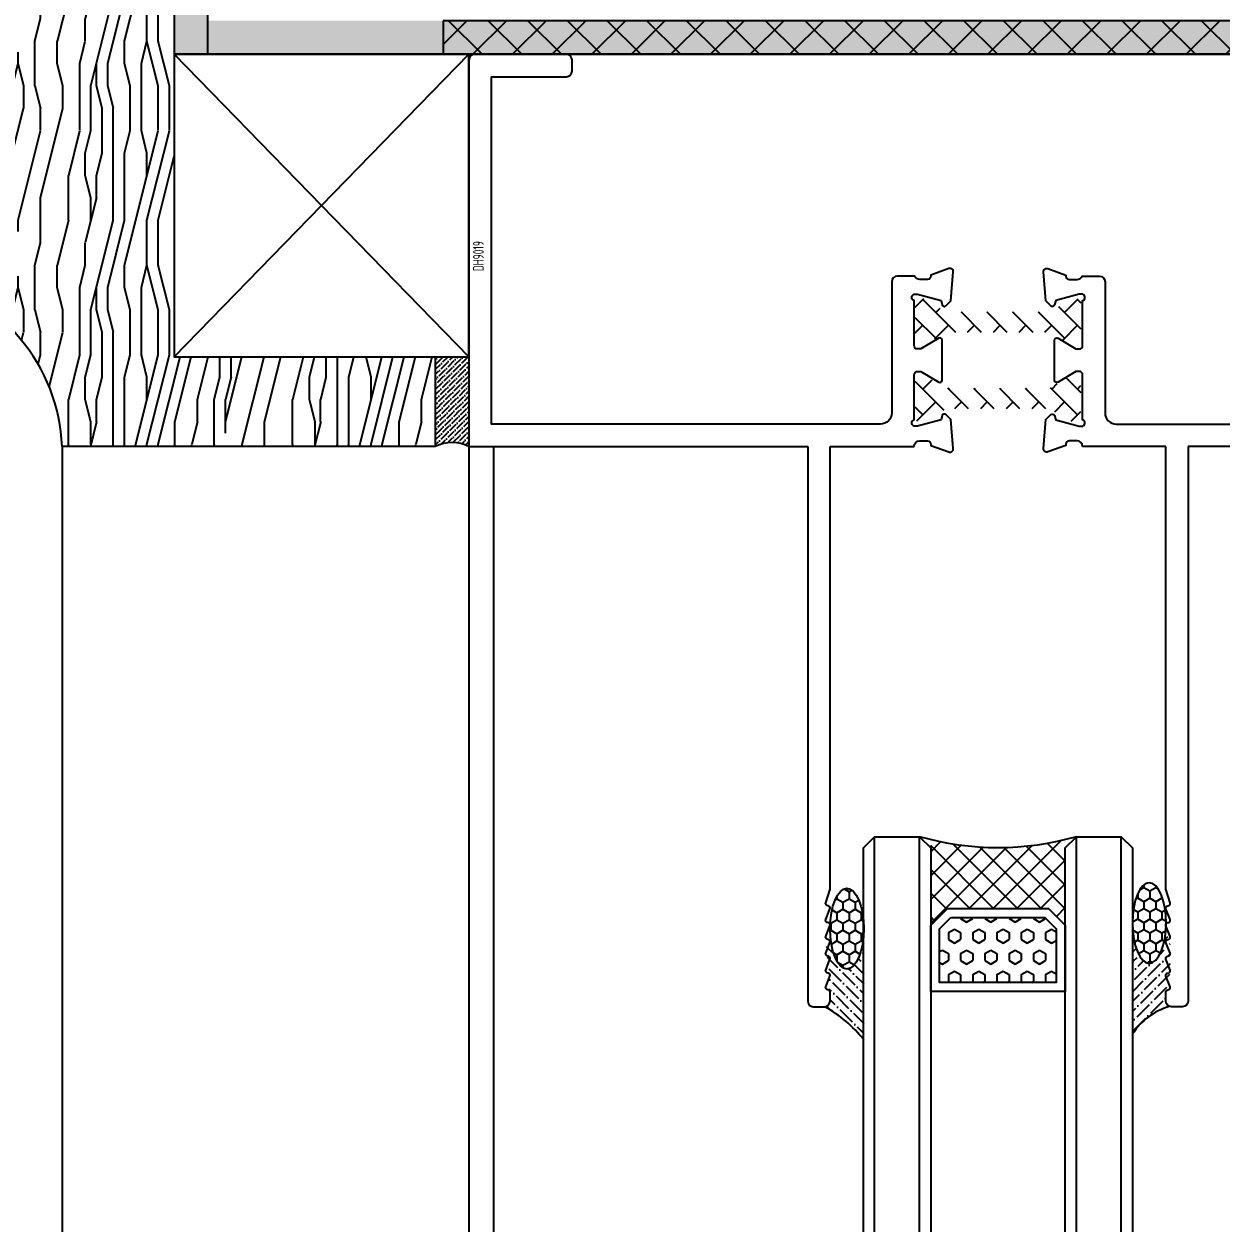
# Model space of a CAD drawing. Header units: millimetres. Extents: x 51249 to 2766742, y -599687 to -1280.
# Drawn here: x 87177.7 to 87284.5, y -118743.8 to -118636.8 of the extents above; entities that cross this region are included whole.
import ezdxf
from ezdxf.enums import TextEntityAlignment as Align

# ---------------------------------------------------------------- set-up
doc = ezdxf.new("R2010")
doc.units = ezdxf.units.MM
doc.header["$LTSCALE"] = 10
doc.header["$PDMODE"] = 3
for name, color, linetype in [('0BZ', 8, 'Continuous'), ('2-NORM', 3, 'Continuous'), ('2MB1', 3, 'Continuous'), ('2PJ', 4, 'Continuous'), ('2TC', 8, 'Continuous'), ('2ZC', 3, 'Continuous'), ('A-土建墙（含管井、立管）', 6, 'Continuous'), ('E-立面填充', 250, 'Continuous'), ('P-完成面', 3, 'Continuous'), ('填充层', 8, 'Continuous'), ('文字', 2, 'Continuous'), ('标注层', 6, 'Continuous'), ('看线层', 4, 'Continuous')]:
    doc.layers.add(name, color=color, linetype=linetype)
doc.styles.add('DIM', font='SimSun.ttf', dxfattribs={"width": 0.7})
doc.styles.add('kld-T', font='ros1.shx', dxfattribs={"width": 0.75, "bigfont": 'hztxt.shx'})
doc.dimstyles.new('5', dxfattribs={"dimscale": 5, "dimtxt": 2, "dimasz": 1, "dimexe": 1, "dimexo": 1, "dimgap": 0.5, "dimtad": 1, "dimdec": 0, "dimrnd": 5, "dimzin": 0, "dimdsep": 46, "dimtxsty": 'DIM', "dimblk": 'ARCHTICK', "dimcen": 0, "dimclrd": 5, "dimclre": 5, "dimclrt": 35, "dimadec": 0, "dimazin": 0, "dimtfac": 0.5, "dimtdec": 0, "dimtix": 1, "dimtmove": 2, "dimatfit": 2, "dimldrblk": 'A', "dimfxl": 0, "dimtolj": 1, "dimtzin": 0, "dimlwd": -1, "dimlwe": -1, "dimarcsym": 0})

# ---------------------------------------------------------------- blocks, each defined once
blk = doc.blocks.new('ZKB6+12+62')
at = {"layer": '填充层', "ltscale": 3}
h = blk.add_hatch(dxfattribs=at)
h.set_pattern_fill('ANSI37', color=256, scale=12, style=0)
h.set_pattern_definition([(315, (-165.733893356155, 7986.186039857668), (1.060660171779821, 1.060660171779821), []), (45.00000000000001, (-165.733893356155, 7986.186039857668), (-1.060660171779821, 1.060660171779821), [])])
edge = h.paths.add_edge_path()
edge.add_arc((-16.74587691949273, 8.213210685818922), 25.00000000017123, 166.1106010484918, 193.8836817748798, ccw=False)
edge.add_line((-41.01489973774005, 14.21442151827796), (-48.65434311782883, 14.21473129563674))
edge.add_line((-48.65434311782883, 14.21473129563674), (-47.15440394367033, 12.71467047229817))
edge.add_line((-47.15440394367033, 12.71467047229817), (-47.15476889126876, 3.71467047969054))
edge.add_line((-47.15476889126876, 3.71467047969054), (-48.65482971454912, 2.214731305473833))
edge.add_line((-48.65482971454912, 2.214731305473833), (-41.01549843908288, 2.214421532655251))
at = {"layer": '填充层'}
h = blk.add_hatch(dxfattribs=at)
h.set_pattern_fill('HEX', color=256, scale=5, style=0)
h.set_pattern_definition([(180, (167680.8539592087, 413933.6088601112), (0, 1.082531755), [0.625, -1.25]), (60.00000000000001, (167680.8539592087, 413933.6088601112), (0.9375000002333521, -0.5412658774999999), [0.624999999999999, -1.249999999999998]), (120, (167680.2289592087, 413933.6088601112), (0.937500000233352, 0.5412658775000002), [0.625, -1.25])])
h.paths.add_polyline_path([(-47.95430257926637, 4.014183873470756), (-47.95430257926637, 12.41418387349404), (-48.95430257926637, 13.41418387349404), (-53.75627671074471, 13.41418387349404), (-53.75627671074471, 3.014183873470756), (-48.95430257926637, 3.014183873470756)])
at = {"layer": '2MB1', "color": 8}
for p, q in [((-77.48299373431655, 19.21418391082261), (-40.74558495540987, 19.21419265225995)), ((-77.48299373431655, 15.21419225609861), (-40.74558495540987, 15.21420099744864)), ((-77.48299373431655, 1.214200601229095), (-40.74558495540987, 1.214209342651884)), ((-77.48299373431655, -2.785791053509456), (-40.74558495540987, -2.785782312159427))]:
    blk.add_line(p, q, dxfattribs=at)
at = {"layer": '2MB1'}
for points in [[(-77.48299373431655, 14.21419305431482), (-41.74558495540987, 14.21420078069787), (-40.7455844898941, 15.21419243549462), (-40.7455844898941, 19.21419243549462), (-41.74558495540987, 20.21418409030593), (-77.48299373431655, 20.21417760803888)], [(-77.48299373431655, -3.785790255278698), (-41.74558495540987, -3.785782528910204), (-40.7455844898941, -2.785790874113445), (-40.7455844898941, 1.214209125886555), (-41.74558495540987, 2.214200780697865), (-77.48299373431655, 2.214194298430812)]]:
    blk.add_lwpolyline(points, dxfattribs=at)
at = {"layer": '看线层'}
for points in [[(-47.1543025792198, 3.714183873482398), (-47.1543025792198, 12.7141838734824), (-48.6543025792198, 14.2141838734824), (-54.55627671079128, 14.2141838734824), (-54.55627671079128, 2.214183873482398), (-48.6543025792198, 2.214183873482398)], [(-47.95430257926637, 4.014183873470756), (-47.95430257926637, 12.41418387349404), (-48.95430257926637, 13.41418387349404), (-53.75627671074471, 13.41418387349404), (-53.75627671074471, 3.014183873470756), (-48.95430257926637, 3.014183873470756)]]:
    blk.add_lwpolyline(points, close=True, dxfattribs=at)
blk.add_arc((-16.74587691947818, 8.213210685746162), 25.0000000001766, 163.7374719635877, 196.2578814074256, dxfattribs=at)
blk = doc.blocks.new('A$C1A1D2990')
at = {"layer": '2TC'}
h = blk.add_hatch(dxfattribs=at)
h.set_pattern_fill('玻璃5', color=256, scale=5, style=0)
h.set_pattern_definition([(0, (-13749.80706092356, -6473.760989379777), (0.9375, 0.541265875), [0.625, -1.25]), (120, (-13749.80706092356, -6473.760989379777), (-0.9374999979516123, 0.5412658785479114), [0.6249999999999997, -1.249999999999999]), (59.99999999999999, (-13749.80706092356, -6473.760989379777), (2.048387709452371e-09, 1.082531753547911), [-1.25, 0.625])])
edge = h.paths.add_edge_path()
edge.add_ellipse((-6.961020819988335, 2.000001604115823), major_axis=(3.602635858484396, 6.534669561979883e-07), ratio=0.4163622589230718, start_angle=0, end_angle=360)
h = blk.add_hatch(dxfattribs=at)
h.set_pattern_fill('ANSI36', color=256, scale=5, style=0)
h.set_pattern_definition([(45, (-13749.80706092356, -6473.760989379777), (0.3314563036811942, 1.215339780164378), [1.5625, -0.3125, 0, -0.3125])])
edge = h.paths.add_edge_path()
edge.add_line((2.951709846201993, 3.500005006259016), (-6.961021091919974, 3.500003208229828))
edge.add_ellipse((-6.961020819988335, 2.000001604115823), major_axis=(3.602635858484396, 6.534669561979883e-07), ratio=0.4163622589230718, start_angle=269.9999750394276, end_angle=450.0000000000171, ccw=False)
edge.add_line((-6.961022117378889, 0.5), (-6, 0.5))
edge.add_line((-6, 0.5), (-5.294117647059466, 0.1235294117650483))
edge.add_arc((-5.200000000000728, 0.2999999999992724), 0.200000000000005, 241.9275130640244, 360)
edge.add_arc((-4.799999999999272, 0.2999999999992724), 0.1999999999990621, 48.189685104767875, 180, ccw=False)
edge.add_line((-4.666666666667879, 0.4490711984999507), (-4.333333333328483, 0.1509288014985941))
edge.add_arc((-4.19999999999709, 0.2999999999992724), 0.1999999999990321, 228.1896851047679, 360)
edge.add_arc((-3.799999999999272, 0.2999999999992724), 0.199999999999062, 48.189685104767875, 180, ccw=False)
edge.add_line((-3.666666666667879, 0.4490711984999507), (-3.333333333328483, 0.1509288014985941))
edge.add_arc((-3.19999999999709, 0.2999999999992724), 0.1999999999990321, 228.1896851047679, 360)
edge.add_arc((-2.799999999999272, 0.2999999999992724), 0.199999999999062, 48.189685104767875, 180, ccw=False)
edge.add_line((-2.666666666667879, 0.4490711984999507), (-2.333333333328483, 0.1509288014985941))
edge.add_arc((-2.19999999999709, 0.2999999999992724), 0.1999999999990321, 228.1896851047679, 360)
edge.add_arc((-1.799999999999272, 0.2999999999992724), 0.199999999999062, 48.189685104767875, 180, ccw=False)
edge.add_line((-1.666666666667879, 0.4490711984999507), (-1.333333333328483, 0.1509288014985941))
edge.add_arc((-1.19999999999709, 0.2999999999992724), 0.1999999999991337, 228.1896851047679, 360)
edge.add_arc((-0.7999999999992724, 0.2999999999992724), 0.200000000000955, 90, 180, ccw=False)
edge.add_line((-0.7999999999992724, 0.5), (-0.5, 0.5))
edge.add_arc((-0.5, 0), 0.5, 0, 90, ccw=False)
edge.add_arc((9.85249927741097, -5.314394140454169), 11.19439712943134, 128.0573771707031, 151.6577746417421, ccw=False)
at = {"layer": '2PJ'}
blk.add_arc((9.85249927741097, -5.31439414045235), 11.19439712943141, 128.0573771707018, 151.6577746417409, dxfattribs=at)
blk.add_ellipse((-6.961020819988335, 2.000001604115823), major_axis=(3.602635858484396, 6.534669561979883e-07), ratio=0.4163622589230718, dxfattribs=at)
blk = doc.blocks.new('A$C3F1F3C85')
at = {"layer": '标注层'}
h = blk.add_hatch(dxfattribs=at)
h.set_pattern_fill('ANSI37', color=250, scale=20, style=0)
h.set_pattern_definition([(45.00000000000001, (-1872661.994429195, -418727.4913081285), (-1.767766952966369, 1.767766952966369), []), (135, (-1872661.994429195, -418727.4913081285), (-1.767766952966369, -1.767766952966369), [])])
h.paths.add_polyline_path([(2.500327334739268, 47.4979758598347), (5.500327334739268, 47.4979758598347), (5.500327334739268, -46.90202414015948), (2.500327334739268, -46.90202414015948)])
at = {"layer": '2PJ', "color": 250}
blk.add_lwpolyline([(2.500327334739268, 47.4979758598347), (5.500327334739268, 47.4979758598347), (5.500327334739268, -46.90202414015948), (2.500327334739268, -46.90202414015948)], close=True, dxfattribs=at)
blk = doc.blocks.new('_ArchTick')
at = {"color": 0, "linetype": 'ByBlock', "const_width": 0.15}
blk.add_lwpolyline([(-0.5, -0.5), (0.5, 0.5)], dxfattribs=at)
blk = doc.blocks.new('*D1029')
at = {"color": 5, "ltscale": 0.15}
for p, q in [((87160.82447338861, -118604.5075786538), (87135.82447338861, -118604.5075786538)), ((87140.82447338861, -118604.5075786538), (87140.82447338861, -118674.5077076342)), ((87160.82447338861, -118674.5077076342), (87135.82447338861, -118674.5077076342))]:
    blk.add_line(p, q, dxfattribs=at)
at = {"layer": 'Defpoints', "color": 0, "ltscale": 0.15}
for p in [(87177.83694931725, -118604.5075786538), (87140.82447338861, -118674.5077076342), (87196.61881146254, -118674.5077076342)]:
    blk.add_point(p, dxfattribs=at)
at = {"color": 5, "ltscale": 0.15, "xscale": 5, "yscale": 5, "zscale": 5}
for p, rotation in [((87140.82447338861, -118604.5075786538), 90), ((87140.82447338861, -118674.5077076342), 270)]:
    blk.add_blockref('_ArchTick', p, dxfattribs=dict(at, rotation=rotation))
at = {"color": 35, "ltscale": 0.15, "insert": (87133.32447338864, -118639.507643144), "char_height": 10, "attachment_point": 5, "rotation": 90, "style": 'DIM'}
blk.add_mtext('\\A1;70', dxfattribs=at)
blk = doc.blocks.new('A')
for p, q in [((-1.435067392276324, 1.147654099946521), (-1.089590771724033, 1.437450103912852)), ((-1.089590771724033, 1.437450103912852), (0, 0)), ((-1.435067392276324, 1.147654099946521), (-0.3688396396728422, 0)), ((-0.3688396396728422, 3.637978807091713e-12), (-2.127066897330224, 0)), ((-1.435067392276324, -1.147654099946521), (-0.3688396396728422, 0)), ((-1.089590771724033, -1.437450103912852), (0, 0)), ((-1.435067392276324, -1.147654099946521), (-1.089590771724033, -1.437450103912852))]:
    blk.add_line(p, q)
for points in [[(-1.435067392276324, 1.147654099946521), (-1.089590771724033, 1.437450103912852), (-0.3688396396728422, 0), (0, 0)], [(-1.435067392276324, -1.147654099946521), (-1.089590771724033, -1.437450103912852), (-0.3688396396728422, 0), (0, 0)]]:
    blk.add_solid(points)
blk = doc.blocks.new('*D1030')
at = {"color": 5, "ltscale": 0.15}
for p, q in [((87160.82447338861, -118674.5076098608), (87135.82447338861, -118674.5076098608)), ((87140.82447338861, -118674.5076098608), (87140.82447338861, -118724.5077076342)), ((87160.82447338861, -118724.5077076342), (87135.82447338861, -118724.5077076342))]:
    blk.add_line(p, q, dxfattribs=at)
at = {"layer": 'Defpoints', "color": 0, "ltscale": 0.15}
for p in [(87247.60823693969, -118674.5076098608), (87140.82447338861, -118724.5077076342), (87248.60823693969, -118724.5077076342)]:
    blk.add_point(p, dxfattribs=at)
at = {"color": 5, "ltscale": 0.15, "xscale": 5, "yscale": 5, "zscale": 5}
for p, rotation in [((87140.82447338861, -118674.5076098608), 90), ((87140.82447338861, -118724.5077076342), 270)]:
    blk.add_blockref('_ArchTick', p, dxfattribs=dict(at, rotation=rotation))
at = {"color": 35, "ltscale": 0.15, "insert": (87133.32447338864, -118699.5076587475), "char_height": 10, "attachment_point": 5, "rotation": 90, "style": 'DIM'}
blk.add_mtext('\\A1;50', dxfattribs=at)
blk = doc.blocks.new('*D1031')
at = {"color": 5, "ltscale": 0.15}
for p, q in [((87160.82447338861, -118724.5077076342), (87135.82447338861, -118724.5077076342)), ((87140.82447338861, -118724.5077076342), (87140.82447338861, -118954.5076092289)), ((87160.82447338861, -118954.5076092289), (87135.82447338861, -118954.5076092289))]:
    blk.add_line(p, q, dxfattribs=at)
at = {"layer": 'Defpoints', "color": 0, "ltscale": 0.15}
for p in [(87248.60823693969, -118724.5077076342), (87140.82447338861, -118954.5076092289), (87248.60822538512, -118954.5076092289)]:
    blk.add_point(p, dxfattribs=at)
at = {"color": 5, "ltscale": 0.15, "xscale": 5, "yscale": 5, "zscale": 5}
for p, rotation in [((87140.82447338861, -118724.5077076342), 90), ((87140.82447338861, -118954.5076092289), 270)]:
    blk.add_blockref('_ArchTick', p, dxfattribs=dict(at, rotation=rotation))
at = {"color": 35, "ltscale": 0.15, "insert": (87133.32447338862, -118839.5076584315), "char_height": 10, "attachment_point": 5, "rotation": 90, "style": 'DIM'}
blk.add_mtext('\\A1;230', dxfattribs=at)
blk = doc.blocks.new('*D1034')
at = {"color": 5, "ltscale": 0.15}
for p, q in [((87181.08297696967, -118758.9741971176), (87181.08297696967, -118783.9741971176)), ((87217.38313456297, -118758.9741971176), (87217.38313456297, -118783.9741971176)), ((87181.08297696967, -118778.9741971176), (87217.38313456297, -118778.9741971176))]:
    blk.add_line(p, q, dxfattribs=at)
at = {"layer": 'Defpoints', "color": 0, "ltscale": 0.15}
for p in [(87181.08297696967, -118717.0478725054), (87217.38313456297, -118717.0478725054), (87217.38313456297, -118778.9741971176)]:
    blk.add_point(p, dxfattribs=at)
at = {"color": 5, "ltscale": 0.15, "xscale": 5, "yscale": 5, "zscale": 5, "rotation": 180}
blk.add_blockref('_ArchTick', (87181.08297696967, -118778.9741971176), dxfattribs=at)
at = {"color": 5, "ltscale": 0.15, "xscale": 5, "yscale": 5, "zscale": 5}
blk.add_blockref('_ArchTick', (87217.38313456297, -118778.9741971176), dxfattribs=at)
at = {"color": 35, "ltscale": 0.15, "insert": (87199.23305576632, -118771.4741971176), "char_height": 10, "attachment_point": 5, "style": 'DIM'}
blk.add_mtext('\\A1;35', dxfattribs=at)
blk = doc.blocks.new('*D1035')
at = {"color": 5, "ltscale": 0.15}
for p, q in [((87217.38313456297, -118758.9741971176), (87217.38313456297, -118783.9741971176)), ((87311.78118818752, -118771.9452089209), (87311.78118818752, -118783.9741971176)), ((87217.38313456297, -118778.9741971176), (87311.78118818752, -118778.9741971176))]:
    blk.add_line(p, q, dxfattribs=at)
at = {"layer": 'Defpoints', "color": 0, "ltscale": 0.15}
for p in [(87217.38313456297, -118717.0478725054), (87311.78118818752, -118766.9452089209), (87311.78118818752, -118778.9741971176)]:
    blk.add_point(p, dxfattribs=at)
at = {"color": 5, "ltscale": 0.15, "xscale": 5, "yscale": 5, "zscale": 5, "rotation": 180}
blk.add_blockref('_ArchTick', (87217.38313456297, -118778.9741971176), dxfattribs=at)
at = {"color": 5, "ltscale": 0.15, "xscale": 5, "yscale": 5, "zscale": 5}
blk.add_blockref('_ArchTick', (87311.78118818752, -118778.9741971176), dxfattribs=at)
at = {"color": 35, "ltscale": 0.15, "insert": (87264.58216137525, -118771.4741971176), "char_height": 10, "attachment_point": 5, "style": 'DIM'}
blk.add_mtext('\\A1;95', dxfattribs=at)

msp = doc.modelspace()

# ---------------------------------------------------------------- hatches: boundary and pattern name
at = {"ltscale": 0.15}
h = msp.add_hatch(dxfattribs=at)
h.set_pattern_fill('AR-SAND', color=251, scale=0.05, angle=90, style=0)
h.set_pattern_definition([(307.5, (87191.08313456307, -118039.5078053153), (2.447066186646712, 0.08000156479920244), [0, -1.930399999999998, 0, -2.158999999999996, 0, -2.063749999999996]), (277.5, (87191.08313456307, -118039.5078053153), (3.584125502841772, -2.247616415690013), [0, -1.0414, 0, -1.7399, 0, -0.6667500000000001]), (237.5, (87191.08313456307, -118037.9457053153), (0.007185923392729053, -3.95496185120729), [0, -0.6349999999999998, 0, -2.285999999999999, 0, -2.984499999999999]), (227.5, (87191.08313456307, -118037.9457053153), (1.114646616286082, -3.817782262361486), [0, -0.3174999999999994, 0, -1.498599999999998, 0, -1.714499999999998])])
h.paths.add_polyline_path([(87298.13313456335, -118639.2662633865), (87298.88313456341, -118638.860088644), (87303.3831345633, -118638.3078053175), (87304.13313456335, -118638.5298856178), (87303.38313456326, -118638.9360603602), (87298.88313456341, -118639.4883436867)], flags=16)
h.paths.add_polyline_path([(87391.08313456412, -118124.5076092329), (87388.08313456413, -118124.5076092329), (87388.08313456333, -118636.5078053175), (87194.08313456322, -118636.5078053175), (87194.08313456322, -118604.5076092355), (87191.0831345632, -118604.5076092355), (87191.08313456322, -118639.5078053175), (87391.08313456333, -118639.5078053175)])
h.paths.add_polyline_path([(87338.08313456412, -118124.5076092329), (87335.08313456415, -118124.5076092329), (87335.08313456339, -118603.5078053175), (87194.0831345632, -118603.5078053175), (87194.0831345632, -118606.5078053175), (87338.08313456339, -118606.5078053175)])
at = {"layer": '2TC'}
h = msp.add_hatch(dxfattribs=at)
h.set_pattern_fill('AR-HBONE', color=256, scale=0.016, angle=270, style=0)
h.set_pattern_definition([(315, (81354.19280217944, -125001.8899053123), (2.298945566993703, -8.659456078153447e-17), [4.8768, -1.6256]), (45.00000000000003, (81355.34227417943, -125003.0393773123), (2.298945566993703, -8.659456078153447e-17), [4.8768, -1.6256])])
h.paths.add_polyline_path([(87268.81522611243, -118662.5009476416, 0.1318651509977356), (87269.41609480183, -118662.3396761038), (87269.70397223791, -118662.1734701994, 0.1114225587153006), (87269.7873770388, -118662.1452645988), (87270.39089921291, -118661.7768730904), (87271.16679747743, -118661.3289080711, -0.1312298750744602), (87271.27149511242, -118661.3009476416), (87271.58317511244, -118661.3009476416, -0.414213562373505), (87271.98317511243, -118661.7009476416), (87271.98317511243, -118665.1009476416, -0.4142135623722938), (87271.58317511244, -118665.5009476416), (87271.27149511242, -118665.5009476416, -0.1312289491305648), (87271.16679814024, -118665.4729875933), (87270.18317511244, -118664.9050926416), (87269.41609442249, -118664.46221896, 0.1318650581156272), (87268.81522611243, -118664.3009476416), (87260.35112411244, -118664.3009476416, 0.1318650735918563), (87259.75025573917, -118664.4622189966), (87258.98317511243, -118664.9050926416), (87257.99955274744, -118665.4729872121, -0.1312298750493417), (87257.89485511245, -118665.5009476416), (87257.58317511244, -118665.5009476416, -0.4142135623736364), (87257.18317511244, -118665.1009476416), (87257.18317511244, -118661.7009476416, -0.4142135623728245), (87257.58317511244, -118661.3009476416), (87257.89485511245, -118661.3009476416, -0.1312306024720561), (87257.99955326816, -118661.3289083706), (87258.77545100459, -118661.7768730859), (87259.37897318605, -118662.1452645988, 0.1114225580033618), (87259.46237798643, -118662.1734701993), (87259.75025580227, -118662.3396763231, 0.1318650581428708), (87260.35112411244, -118662.5009476416)])
h = msp.add_hatch(dxfattribs=at)
h.set_pattern_fill('ANSI36', color=256, scale=0.1, angle=90, style=0)
h.set_pattern_definition([(225, (-32732.44648177635, -45247.10478095878), (-0.6173926083235044, -0.1683798022700468), [0.7937500000000001, -0.15875, 0, -0.15875])])
edge = h.paths.add_edge_path()
edge.add_line((87214.38313456297, -118674.5077076342), (87214.38313456297, -118666.5077527939))
edge.add_line((87214.38313456297, -118666.5077527939), (87217.38313456361, -118666.5077527939))
edge.add_line((87217.38313456361, -118666.5077527939), (87217.38313456297, -118674.5076098608))
edge.add_arc((87215.88321886786, -118677.0944025064), 2.990191178461997, 59.89329533190199, 120.1104393359593)
h = msp.add_hatch(dxfattribs=at)
h.set_pattern_fill('AR-HBONE', color=256, scale=0.008, angle=89.99999999999999, style=0)
h.set_pattern_definition([(45.00000000000003, (81354.19280217944, -125276.5535684105), (2.298945566993703, 3.681527901049297e-16), [4.8768, -1.6256]), (315, (81355.34227417943, -125275.4040964105), (2.298945566993703, 3.681527901049297e-16), [4.8768, -1.6256])])
edge = h.paths.add_edge_path()
edge.add_ellipse((87268.81522611243, -118672.31427208), major_axis=(-0.8485281374238646, 0.8485281374238645), ratio=0.9999999999997291, start_angle=284.95209507659035, end_angle=315.0000000000357, ccw=False)
edge.add_line((87269.41609480183, -118671.2755436178), (87269.70397223791, -118671.4417495222))
edge.add_ellipse((87269.68317511244, -118671.6406652822), major_axis=(-0.14142135623674, -0.14142135623674), ratio=0.9999999999742057, start_angle=193.6000000001585, end_angle=219.0312726349884, ccw=False)
edge.add_line((87269.7873770388, -118671.4699551227), (87270.39089921291, -118671.8383466312))
edge.add_line((87270.39089921291, -118671.8383466312), (87271.1667974774, -118672.2863116504))
edge.add_ellipse((87271.27149511242, -118672.1042720799), major_axis=(-0.1484924240483904, -0.1484924240483905), ratio=0.9999999999970047, start_angle=15.09521297020204, end_angle=45.00000000033393)
edge.add_line((87271.27149511242, -118672.31427208), (87271.58317511244, -118672.31427208))
edge.add_ellipse((87271.58317511244, -118671.9142720799), major_axis=(-0.2828427124747908, -0.2828427124747909), ratio=0.9999999999992399, start_angle=45.00000000002178, end_angle=134.9999999999782)
edge.add_line((87271.98317511243, -118671.9142720799), (87271.98317511243, -118668.5142720799))
edge.add_ellipse((87271.58317511244, -118668.5142720799), major_axis=(-0.2828427124747909, 0.2828427124747909), ratio=0.9999999999992398, start_angle=225.0000000001521, end_angle=314.9999999999782)
edge.add_line((87271.58317511244, -118668.11427208), (87271.27149511242, -118668.11427208))
edge.add_ellipse((87271.27149511242, -118668.3242720799), major_axis=(-0.1484924240498356, 0.1484924240498355), ratio=0.9999999999951741, start_angle=314.9999999998618, end_angle=344.9045784118752)
edge.add_line((87271.16679814024, -118668.1422321282), (87270.18317511244, -118668.7101270799))
edge.add_line((87270.18317511244, -118668.7101270799), (87269.41609442249, -118669.1530007615))
edge.add_ellipse((87268.81522611243, -118668.11427208), major_axis=(-0.8485281374223193, 0.848528137422319), ratio=0.9999999999953452, start_angle=134.9999999998667, end_angle=165.0478840002099, ccw=False)
edge.add_line((87268.81522611243, -118669.31427208), (87260.35112411244, -118669.31427208))
edge.add_ellipse((87260.35112411244, -118668.11427208), major_axis=(-0.8485281374236049, -0.8485281374236049), ratio=0.9999999999985029, start_angle=14.952112513475186, end_angle=44.999999999999375, ccw=False)
edge.add_line((87259.75025573917, -118669.153000725), (87258.98317511243, -118668.71012708))
edge.add_line((87258.98317511243, -118668.7101270799), (87257.99955274744, -118668.1422325094))
edge.add_ellipse((87257.89485511245, -118668.3242720799), major_axis=(-0.1484924240541121, 0.148492424054112), ratio=0.9999999999730694, start_angle=285.0952129752188, end_angle=314.9999999992285)
edge.add_line((87257.89485511245, -118668.11427208), (87257.58317511246, -118668.11427208))
edge.add_ellipse((87257.58317511244, -118668.5142720799), major_axis=(-0.2828427124745759, 0.2828427124745758), ratio=0.9999999999984864, start_angle=314.9999999998263, end_angle=405.0000000000434)
edge.add_line((87257.18317511244, -118668.5142720799), (87257.18317511244, -118671.9142720799))
edge.add_ellipse((87257.58317511244, -118671.9142720799), major_axis=(-0.2828427124747909, 0.2828427124747909), ratio=0.9999999999992398, start_angle=45.00000000015205, end_angle=134.9999999999782)
edge.add_line((87257.58317511244, -118672.31427208), (87257.89485511245, -118672.31427208))
edge.add_ellipse((87257.89485511245, -118672.1042720799), major_axis=(-0.1484924240508651, -0.1484924240508651), ratio=0.9999999999942507, start_angle=45.0000000001647, end_angle=74.90495091497681)
edge.add_line((87257.99955326816, -118672.286311351), (87258.77545100462, -118671.8383466357))
edge.add_line((87258.77545100459, -118671.8383466357), (87259.37897318607, -118671.4699551228))
edge.add_ellipse((87259.48317511243, -118671.6406652822), major_axis=(-0.1414213562357281, 0.1414213562357281), ratio=0.9999999999662763, start_angle=320.9687275256344, end_angle=346.3999999995153, ccw=False)
edge.add_line((87259.46237798643, -118671.4417495223), (87259.7502558023, -118671.2755433984))
edge.add_ellipse((87260.35112411244, -118672.31427208), major_axis=(-0.848528137424779, -0.8485281374247793), ratio=0.9999999999991122, start_angle=224.999999999982, end_angle=255.0478840063594, ccw=False)
edge.add_line((87260.35112411244, -118671.11427208), (87268.81522611243, -118671.11427208))
h = msp.add_hatch(dxfattribs=at)
h.set_pattern_fill('玻璃5', color=256, scale=5, angle=90, style=0)
h.set_pattern_definition([(270, (93753.84422910259, -104974.2006471761), (-0.541265875, -0.9374999999999999), [0.625, -1.25]), (150, (93753.84422910259, -104974.2006471761), (-0.5412658785479114, 0.9374999979516124), [0.6249999999999996, -1.249999999999999]), (210, (93753.84422910259, -104974.2006471761), (-1.082531753547911, -2.048387643166418e-09), [-1.25, 0.625])])
edge = h.paths.add_edge_path()
edge.add_ellipse((87278.08323811869, -118717.0466872797), major_axis=(6.534860457766287e-07, 3.602635858478607), ratio=0.4163622589237408, start_angle=0, end_angle=360, ccw=False)
h = msp.add_hatch(dxfattribs=at)
h.set_pattern_fill('ANSI36', color=256, scale=5, angle=90, style=0)
h.set_pattern_definition([(225, (93753.84422910259, -104974.2006471761), (-1.215339780164378, -0.3314563036811941), [1.5625, -0.3125, 0, -0.3125])])
edge = h.paths.add_edge_path()
edge.add_line((87276.58323471654, -118726.9594179459), (87276.58323651458, -118717.0466870078))
edge.add_ellipse((87278.08323811869, -118717.0466872797), major_axis=(-6.534669564185862e-07, -3.602635858484396), ratio=0.4163622589230718, start_angle=-90.0000000000171, end_angle=90.00002496057239)
edge.add_line((87279.58323972281, -118717.0466859823), (87279.58323972281, -118718.0077080997))
edge.add_line((87279.58323972281, -118718.0077080997), (87279.95971031104, -118718.7135904526))
edge.add_arc((87279.7832397228, -118718.8077080997), 0.200000000000005, -90, 28.072486935975576, ccw=False)
edge.add_arc((87279.7832397228, -118719.2077080997), 0.1999999999990621, 90, 221.8103148952321)
edge.add_line((87279.63416852431, -118719.341041433), (87279.93231092131, -118719.6743747664))
edge.add_arc((87279.7832397228, -118719.8077080997), 0.1999999999990321, -90, 41.810314895232125, ccw=False)
edge.add_arc((87279.7832397228, -118720.2077080997), 0.199999999999062, 90, 221.8103148952321)
edge.add_line((87279.63416852431, -118720.341041433), (87279.93231092131, -118720.6743747664))
edge.add_arc((87279.7832397228, -118720.8077080997), 0.1999999999990321, -90, 41.810314895232125, ccw=False)
edge.add_arc((87279.7832397228, -118721.2077080997), 0.199999999999062, 90, 221.8103148952321)
edge.add_line((87279.63416852431, -118721.341041433), (87279.93231092131, -118721.6743747664))
edge.add_arc((87279.7832397228, -118721.8077080997), 0.1999999999990321, -90, 41.810314895232125, ccw=False)
edge.add_arc((87279.7832397228, -118722.2077080997), 0.199999999999062, 90, 221.8103148952321)
edge.add_line((87279.63416852431, -118722.341041433), (87279.93231092131, -118722.6743747664))
edge.add_arc((87279.7832397228, -118722.8077080997), 0.1999999999991337, -90, 41.810314895232125, ccw=False)
edge.add_arc((87279.7832397228, -118723.2077080997), 0.200000000000955, 90, 180)
edge.add_line((87279.58323972281, -118723.2077080997), (87279.58323972281, -118723.5077080997))
edge.add_arc((87280.08323972281, -118723.5077080997), 0.5, 180, 270)
edge.add_arc((87285.39763386326, -118733.8602073771), 11.19439712943134, 118.3422253582579, 141.9426228292969)
at = {"layer": 'E-立面填充', "ltscale": 0.15}
h = msp.add_hatch(dxfattribs=at)
h.set_pattern_fill('PANEL', color=256, scale=20, angle=270, style=0, pattern_type=2)
h.set_pattern_definition([(90, (101979.1400108041, 5683.6690251869), (-20, 1.224646799147353e-15), [4, -6, 2, -8]), (90, (101978.6400108041, 5697.6690251869), (-20, 1.224646799147353e-15), [4, -16]), (90, (101977.6400108041, 5695.6690251869), (-20, 1.224646799147353e-15), [2, -18]), (90, (101977.1400108041, 5684.6690251869), (-20, 1.224646799147353e-15), [1, -14, 1, -4]), (90, (101976.1400108041, 5691.6690251869), (-20, 1.224646799147353e-15), [4, -6, 1, -9]), (90, (101975.6400108041, 5686.6690251869), (-20, 1.224646799147353e-15), [3, -17]), (90, (101975.1400108041, 5691.6690251869), (-20, 1.224646799147353e-15), [6, -14]), (90, (101974.6400108041, 5685.6690251869), (-20, 1.224646799147353e-15), [4, -16]), (90, (101974.1400108041, 5693.6690251869), (-20, 1.224646799147353e-15), [10, -10]), (90, (101973.1400108041, 5687.6690251869), (-20, 1.224646799147353e-15), [2, -6, 4, -8]), (90, (101972.6400108041, 5701.6690251869), (-20, 1.224646799147353e-15), [4, -16]), (90, (101972.1400108041, 5697.6690251869), (-20, 1.224646799147353e-15), [2, -18]), (90, (101971.6400108041, 5693.6690251869), (-20, 1.224646799147353e-15), [2, -18]), (90, (101971.1400108041, 5683.6690251869), (-20, 1.224646799147353e-15), [4, -16]), (90, (101970.6400108041, 5693.6690251869), (-20, 1.224646799147353e-15), [4, -16]), (90, (101969.6400108041, 5693.6690251869), (-20, 1.224646799147353e-15), [4, -4, 4, -8]), (90, (101968.6400108041, 5689.6690251869), (-20, 1.224646799147353e-15), [2, -10, 4, -4]), (90, (101968.1400108041, 5693.6690251869), (-20, 1.224646799147353e-15), [6, -14]), (90, (101967.1400108041, 5693.6690251869), (-20, 1.224646799147353e-15), [4, -16]), (90, (101966.6400108041, 5685.6690251869), (-20, 1.224646799147353e-15), [6, -8, 2, -4]), (90, (101965.6400108041, 5685.6690251869), (-20, 1.224646799147353e-15), [10, -10]), (90, (101965.1400108041, 5697.6690251869), (-20, 1.224646799147353e-15), [2, -18]), (90, (101964.6400108041, 5691.6690251869), (-20, 1.224646799147353e-15), [4, -16]), (90, (101964.1400108041, 5687.6690251869), (-20, 1.224646799147353e-15), [2, -8, 2, -8]), (90, (101963.6400108041, 5685.6690251869), (-20, 1.224646799147353e-15), [2, -6, 4, -8]), (90, (101963.1400108041, 5689.6690251869), (-20, 1.224646799147353e-15), [2, -10, 2, -6]), (90, (101962.6400108041, 5693.6690251869), (-20, 1.224646799147353e-15), [6, -14]), (90, (101961.6400108041, 5685.6690251869), (-20, 1.224646799147353e-15), [4, -16]), (90, (101961.1400108041, 5695.6690251869), (-20, 1.224646799147353e-15), [2, -18]), (90, (101960.6400108041, 5699.6690251869), (-20, 1.224646799147353e-15), [2, -18]), (104.03624347, (101977.6400108041, 5697.6690251869), (7.314194839389261e-10, 19.99999999942926), [2.059999999999997, -80.40211051999992]), (104.03624347, (101973.1400108041, 5699.6690251869), (7.314194839389261e-10, 19.99999999942926), [2.059999999999997, -80.40211051999992]), (104.03624347, (101961.1400108041, 5697.6690251869), (7.314194839389261e-10, 19.99999999942926), [2.059999999999997, -80.40211051999992]), (104.03624347, (101968.6400108041, 5691.6690251869), (7.314194839389261e-10, 19.99999999942926), [2.059999999999997, -80.40211051999992]), (104.03624347, (101965.6400108041, 5695.6690251869), (7.314194839389261e-10, 19.99999999942926), [2.059999999999997, -80.40211051999992]), (104.03624347, (101967.1400108041, 5697.6690251869), (7.314194839389261e-10, 19.99999999942926), [2.059999999999997, -80.40211051999992]), (104.03624347, (101963.6400108041, 5687.6690251869), (7.314194839389261e-10, 19.99999999942926), [2.059999999999997, -80.40211051999992]), (104.03624347, (101964.6400108041, 5695.6690251869), (7.314194839389261e-10, 19.99999999942926), [2.059999999999997, -80.40211051999992]), (104.03624347, (101972.1400108041, 5699.6690251869), (7.314194839389261e-10, 19.99999999942926), [4.119999999999995, -78.34211051999992]), (104.03624347, (101970.6400108041, 5697.6690251869), (7.314194839389261e-10, 19.99999999942926), [4.119999999999995, -78.34211051999992]), (104.03624347, (101969.6400108041, 5697.6690251869), (7.314194839389261e-10, 19.99999999942926), [4.119999999999995, -78.34211051999992]), (255.96375653, (101976.1400108041, 5691.6690251869), (7.314236959834756e-10, -19.99999999942926), [2.059999999999999, -4.119999999999998, 2.059999999999999, -74.22211051999997]), (255.96375653, (101973.1400108041, 5687.6690251869), (7.314236959834756e-10, -19.99999999942926), [2.059999999999999, -80.40211051999998]), (255.96375653, (101964.1400108041, 5687.6690251869), (7.314236959834756e-10, -19.99999999942926), [4.119999999999998, -78.34211051999998]), (284.0362434699999, (101978.6400108041, 5697.6690251869), (-7.314217043849754e-10, -19.99999999942926), [2.059999999999995, -80.40211051999985]), (75.96375652999997, (101978.6400108041, 5701.6690251869), (-7.314120386417171e-10, 19.99999999942926), [2.06, -80.40211052]), (75.96375652999997, (101971.6400108041, 5695.6690251869), (-7.314120386417171e-10, 19.99999999942926), [2.06, -80.40211052]), (75.96375652999997, (101968.1400108041, 5699.6690251869), (-7.314120386417171e-10, 19.99999999942926), [2.06, -80.40211052]), (75.96375652999997, (101966.6400108041, 5691.6690251869), (-7.314120386417171e-10, 19.99999999942926), [2.06, -80.40211052]), (75.96375652999997, (101964.1400108041, 5689.6690251869), (-7.314120386417171e-10, 19.99999999942926), [2.06, -80.40211052]), (75.96375652999997, (101963.1400108041, 5691.6690251869), (-7.314120386417171e-10, 19.99999999942926), [2.06, -80.40211052]), (75.96375652999997, (101966.6400108041, 5691.6690251869), (-7.314120386417171e-10, 19.99999999942926), [2.06, -80.40211052]), (75.96375652999997, (101963.6400108041, 5697.6690251869), (-7.314120386417171e-10, 19.99999999942926), [8.239999999999998, -74.22211051999999]), (75.96375652999997, (101977.1400108041, 5685.6690251869), (-7.314120386417171e-10, 19.99999999942926), [8.239999999999998, -74.22211051999999]), (75.96375652999997, (101975.6400108041, 5687.6690251869), (-7.314120386417171e-10, 19.99999999942926), [8.239999999999998, -74.22211051999999]), (75.96375652999997, (101974.6400108041, 5689.6690251869), (-7.314120386417171e-10, 19.99999999942926), [2.06, -4.119999999999999, 4.119999999999999, -72.16211051999998]), (75.96375652999997, (101973.1400108041, 5689.6690251869), (-7.314120386417171e-10, 19.99999999942926), [4.119999999999999, -4.119999999999999, 4.119999999999999, -70.10211052]), (75.96375652999997, (101971.1400108041, 5687.6690251869), (-7.314120386417171e-10, 19.99999999942926), [8.239999999999998, -74.22211051999999]), (75.96375652999997, (101969.6400108041, 5685.6690251869), (-7.314120386417171e-10, 19.99999999942926), [8.239999999999998, -74.22211051999999]), (75.96375652999997, (101968.6400108041, 5685.6690251869), (-7.314120386417171e-10, 19.99999999942926), [8.239999999999998, -74.22211051999999]), (75.96375652999997, (101962.6400108041, 5699.6690251869), (-7.314120386417171e-10, 19.99999999942926), [2.06, -80.40211052]), (75.96376753, (101960.6400108041, 5701.6690251869), (-3.840455772726666e-06, 19.99999999942889), [4.119999999999997, -78.34211051999996]), (75.96376753, (101961.6400108041, 5689.6690251869), (-3.840455772726666e-06, 19.99999999942889), [4.119999999999997, -78.34211051999996]), (75.96375753000002, (101979.1400108041, 5687.6690251869), (-3.497972726994994e-07, 19.99999999942926), [8.239999999999997, -74.22211051999997]), (75.96375753000002, (101965.1400108041, 5699.6690251869), (-3.497972726994994e-07, 19.99999999942926), [6.179999999999998, -76.28211051999997]), (75.96375753000002, (101966.6400108041, 5701.6690251869), (-3.497972726994994e-07, 19.99999999942926), [12.36, -70.10211051999998])])
edge = h.paths.add_edge_path()
edge.add_line((87214.38313456299, -118674.5077076342), (87214.38313456297, -118666.5070289688))
edge.add_line((87214.38313456297, -118666.5070289688), (87191.08293619474, -118666.5077076342))
edge.add_line((87191.08293619474, -118666.5077076342), (87191.08262018162, -118604.5075786538))
edge.add_line((87191.08262018162, -118604.5075786538), (87165.77728997266, -118604.5075786538))
edge.add_line((87165.77728997266, -118604.5075786538), (87165.77728997266, -118616.5077076343))
edge.add_line((87165.77728997266, -118616.5077076343), (87169.11062330568, -118616.5077076343))
edge.add_line((87169.11062330568, -118616.5077076343), (87169.11062330568, -118619.8410409675))
edge.add_arc((87206.47292477658, -118628.7300630875), 38.40515962018376, 166.6173188087014, 207.5742233334664)
edge.add_line((87172.43013347175, -118646.5077076342), (87175.76346680454, -118646.5077076342))
edge.add_arc((87188.78388684316, -118654.6503698387), 15.35689700948171, 147.9791149999322, 221.6849621454594)
edge.add_arc((87165.24142558129, -118675.138318074), 15.85409789037508, 2.2795904946177075, 40.39870715556083, ccw=False)
edge.add_line((87181.08297696967, -118674.5077076342), (87214.38313456299, -118674.5077076342))

# ---------------------------------------------------------------- linework, layer by layer
at = {"color": 2}
msp.add_lwpolyline([(87191.08270579042, -118674.5077076342), (87181.08297696967, -118674.5077076342, 0.1678769547763078), (87177.31516031035, -118664.8632341517, -0.3331687562012394), (87175.76346680454, -118646.5077076342), (87172.43013347175, -118646.5077076342, -0.1806352758183589), (87169.11062330568, -118619.8410409675), (87169.11062330568, -118616.5077076343), (87165.77728997266, -118616.5077076343), (87165.77728997266, -118604.5075786538), (87191.08262018162, -118604.5075786538), (87191.08293619474, -118666.5077076342), (87214.38313456297, -118666.5077076342), (87214.38313456297, -118674.5077076342), (87191.08297696967, -118674.5077076342), (87181.08297696967, -118674.5077076342)], format="xyb", dxfattribs=at)
at = {"layer": '2-NORM', "color": 134}
for p, q in [((87191.08279857758, -118666.5077076342), (87217.38313456335, -118639.5078053175)), ((87191.08313456322, -118639.5080716038), (87217.38313456297, -118666.5077076342)), ((87181.08297696967, -118674.5077076342), (87181.08297696967, -121054.5076092328)), ((87217.38313456297, -118674.5077076342), (87217.38313456297, -121086.2871297458)), ((87219.58313456297, -118674.5077076342), (87219.58313456297, -121054.5076092328))]:
    msp.add_line(p, q, dxfattribs=at)
msp.add_lwpolyline([(87194.08313456214, -118639.5078053175), (87194.08313456294, -118124.5076092329)], dxfattribs=at)
msp.add_lwpolyline([(87217.38313456297, -118666.5077076342), (87217.38313456297, -118639.5079375517), (87191.08279857758, -118639.5079375517), (87191.08279857758, -118666.5077076342)], close=True, dxfattribs=at)
at = {"layer": '2PJ'}
for centre, radius, start, end in [((87215.88323378502, -118677.5521085486), 3.393917294741351, 63.77240590163302, 116.2313287660514), ((87281.4928632535, -118730.0950108051), 5.825495253597183, 106.29593940219, 147.4351781033584)]:
    msp.add_arc(centre, radius, start, end, dxfattribs=at)
at = {"layer": '2PJ', "extrusion": (0, 0, -1)}
msp.add_ellipse((87278.0832381187, -118717.0466872797), major_axis=(6.534860457766287e-07, 3.602635858478607), ratio=0.4163622589237408, start_param=3.141592653577966, end_param=9.424777960757552, dxfattribs=at)
at = {"layer": '2ZC'}
for points in [[(87257.10242102342, -118674.5076098608, -0.4142135623730951), (87257.60242102342, -118674.0076098608), (87258.30242102343, -118674.0076098608, -0.414213562373095), (87258.60242102342, -118674.3076098608), (87258.60242102342, -118674.4076098608), (87260.19981498041, -118674.9890137135, 0.5486187866267136), (87260.60127943283, -118674.6809592045), (87260.37526583497, -118672.0976119599), (87259.94384237967, -118671.6661885045, 0.5773502691891432), (87259.60923585814, -118671.7558460518), (87259.505183034, -118672.1441764782), (87257.4024210234, -118672.7076098608), (87257.2024210234, -118672.7076098608, -0.8430389971001951), (87257.10242102342, -118672.1247671483), (87257.10242102342, -118668.1076098608, -0.4142135623730953), (87257.4024210234, -118667.8076098608), (87257.7079405688, -118667.8076098608), (87259.29821909702, -118668.7783200202, 0.5855240683195212), (87259.60242102342, -118668.6076098608), (87259.60242102342, -118668.6076098608), (87259.60242102342, -118665.0076098608, 0.585524068320343), (87259.29821909702, -118664.8368997013), (87257.7079405688, -118665.8076098608), (87257.4024210234, -118665.8076098608, -0.4142135623730949), (87257.10242102342, -118665.5076098608), (87257.10242102342, -118661.4904525733, -0.8430389971005431), (87257.2024210234, -118660.9076098608), (87257.4024210234, -118660.9076098608), (87259.505183034, -118661.4710432434), (87259.60923585814, -118661.8593736698, 0.5773502691892911), (87259.94384237967, -118661.949031217), (87260.37526583497, -118661.5176077617), (87260.60127943283, -118658.9342605171, 0.5486187866263807), (87260.19981498041, -118658.626206008), (87258.60242102342, -118659.2076098608), (87258.60242102342, -118659.3076098608, -0.414213562373095), (87258.30242102343, -118659.6076098608), (87257.60242102342, -118659.6076098608, -0.2982166266978374), (87257.1441634539, -118659.3076098608), (87255.60242102342, -118659.3076098608, 0.414213562373095), (87255.10242102342, -118659.8076098608), (87255.10242102342, -118671.506741468, -0.4142151319115291), (87254.10241566467, -118672.506741468), (87219.38313456297, -118672.5064818372), (87219.38313456297, -118641.5077076342), (87226.08313456298, -118641.5077076342, 0.414213562373095), (87226.58313456298, -118641.0077076342), (87226.58313456298, -118640.0077076342, 0.414213562373095), (87226.08313456298, -118639.5077076342), (87217.88313456297, -118639.5077076342, 0.4142135623725622), (87217.38313456297, -118640.0077076342), (87217.38313456297, -118674.5076098608), (87247.60823693969, -118674.5076098608)], [(87272.14164323297, -118674.5076098608, 0.4142135623730951), (87271.64164323297, -118674.0076098608), (87270.94164323296, -118674.0076098608, 0.414213562373095), (87270.64164323297, -118674.3076098608), (87270.64164323297, -118674.4076098608), (87269.04424927598, -118674.9890137135, -0.5486187866267136), (87268.64278482356, -118674.6809592045), (87268.86879842142, -118672.0976119599), (87269.30022187672, -118671.6661885045, -0.5773502691891432), (87269.63482839825, -118671.7558460518), (87269.7388812224, -118672.1441764782), (87271.84164323298, -118672.7076098608), (87272.041643233, -118672.7076098608, 0.8430389971001951), (87272.14164323297, -118672.1247671483), (87272.14164323297, -118668.1076098608, 0.4142135623730953), (87271.84164323298, -118667.8076098608), (87271.53612368759, -118667.8076098608), (87269.94584515937, -118668.7783200202, -0.5855240683195212), (87269.64164323297, -118668.6076098608), (87269.64164323297, -118668.6076098608), (87269.64164323297, -118665.0076098608, -0.585524068320343), (87269.94584515937, -118664.8368997013), (87271.53612368759, -118665.8076098608), (87271.84164323298, -118665.8076098608, 0.4142135623730949), (87272.14164323297, -118665.5076098608), (87272.14164323297, -118661.4904525733, 0.8430389971005431), (87272.041643233, -118660.9076098608), (87271.84164323298, -118660.9076098608), (87269.7388812224, -118661.4710432434), (87269.63482839825, -118661.8593736698, -0.5773502691892911), (87269.30022187672, -118661.949031217), (87268.86879842142, -118661.5176077617), (87268.64278482356, -118658.9342605171, -0.5486187866263807), (87269.04424927598, -118658.626206008), (87270.64164323297, -118659.2076098608), (87270.64164323297, -118659.3076098608, 0.414213562373095), (87270.94164323296, -118659.6076098608), (87271.64164323297, -118659.6076098608, 0.2982166266978374), (87272.0999008025, -118659.3076098608), (87273.64164323297, -118659.3076098608, -0.414213562373095), (87274.14164323297, -118659.8076098608), (87274.14164323297, -118671.506741468, 0.4142151319115291), (87275.14164859171, -118672.506741468), (87309.78118818752, -118672.5064818372)], [(87247.60823693969, -118674.5076098608), (87247.60823693969, -118724.0077076342, 0.414213562373095), (87248.10823693969, -118724.5077076342), (87249.10823693969, -118724.5077076342, 0.414213562373095), (87249.60823693969, -118724.0077076342), (87249.60823693969, -118723.2077076342, 0.414213562373095), (87249.40823693968, -118723.0077076342, -0.5279300905751021), (87249.22192874392, -118722.7349803614), (87249.59454513543, -118721.7804349069, 0.527930090574967), (87249.40823693968, -118721.5077076342, -0.5279300905750401), (87249.22192874392, -118721.2349803614), (87249.59454513543, -118720.2804349069, 0.5279300905750404), (87249.40823693968, -118720.0077076342, -0.5279300905751021), (87249.22192874392, -118719.7349803614), (87249.59454513543, -118718.7804349069, 0.5279300905880764), (87249.40823693968, -118718.5077076342, -0.5279300905751021), (87249.22192874392, -118718.2349803614), (87249.59454513543, -118717.2804349069, 0.527930090574967), (87249.40823693968, -118717.0077076342, -0.5279300905750401), (87249.22192874392, -118716.7349803614), (87249.59454513543, -118715.7804349069, 0.5279300905750404), (87249.40823693968, -118715.5077076342, -0.5067383491825923), (87249.2174854946, -118715.2475920272), (87249.60823693969, -118714.0077076342), (87249.60823693969, -118674.5076098608)], [(87281.55803218628, -118674.5076098608), (87281.55803218628, -118724.0077076342, -0.414213562373095), (87281.05803218628, -118724.5077076342), (87280.05803218628, -118724.5077076342, -0.414213562373095), (87279.55803218628, -118724.0077076342), (87279.55803218628, -118723.2077076342, -0.414213562373095), (87279.75803218629, -118723.0077076342, 0.5279300905751021), (87279.94434038205, -118722.7349803614), (87279.57172399054, -118721.7804349069, -0.527930090574967), (87279.75803218629, -118721.5077076342, 0.5279300905750401), (87279.94434038205, -118721.2349803614), (87279.57172399054, -118720.2804349069, -0.5279300905750404), (87279.75803218629, -118720.0077076342, 0.5279300905751021), (87279.94434038205, -118719.7349803614), (87279.57172399054, -118718.7804349069, -0.5279300905880764), (87279.75803218629, -118718.5077076342, 0.5279300905751021), (87279.94434038205, -118718.2349803614), (87279.57172399054, -118717.2804349069, -0.527930090574967), (87279.75803218629, -118717.0077076342, 0.5279300905750401), (87279.94434038205, -118716.7349803614), (87279.57172399054, -118715.7804349069, -0.5279300905750404), (87279.75803218629, -118715.5077076342, 0.5067383491825923), (87279.94878363136, -118715.2475920272), (87279.55803218628, -118714.0077076342), (87279.55803218628, -118674.5076098608)]]:
    msp.add_lwpolyline(points, format="xyb", dxfattribs=at)
for points in [[(87249.60823693969, -118674.5076098608), (87257.10242102342, -118674.5076098608)], [(87279.55803218628, -118674.5076098608), (87272.14164323297, -118674.5076098608)], [(87311.78118818752, -118674.5076098608), (87281.55803218628, -118674.5076098608)]]:
    msp.add_lwpolyline(points, dxfattribs=at)
at = {"layer": 'A-土建墙（含管井、立管）', "color": 6}
msp.add_line((87191.08293622601, -118639.5079375517), (87391.08293618841, -118639.5079375517), dxfattribs=at)
at = {"layer": 'P-完成面'}
msp.add_line((87191.0831345632, -118604.5076092355), (87191.08313456322, -118639.5078053175), dxfattribs=at)
msp.add_lwpolyline([(87391.08313456316, -118639.5078053175), (87191.08313456316, -118639.5078053175)], dxfattribs=at)

# ---------------------------------------------------------------- block references
at = {"layer": '0BZ', "xscale": -1, "rotation": 90}
msp.add_blockref('A$C3F1F3C85', (87262.57458736563, -118634.0074779828), dxfattribs=at)
at = {"layer": '填充层', "xscale": -1, "rotation": 270}
msp.add_blockref('ZKB6+12+62', (87256.3689506895, -118668.590707585), dxfattribs=at)
at = {"layer": '标注层', "rotation": 270}
msp.add_blockref('A$C1A1D2990', (87249.10823693969, -118724.5077076342), dxfattribs=at)

# ---------------------------------------------------------------- texts
at = {"layer": '文字', "style": 'kld-T', "width": 0.75}
msp.add_text('DH9019', height=0.9600000000000002, rotation=90, dxfattribs=at).set_placement((87218.23167659038, -118658.8656304513), align=Align.MIDDLE_LEFT)

# ---------------------------------------------------------------- dimensions: what is measured, and where the dimension line sits
at = {"color": 2, "ltscale": 0.15}
for base, p1, p2, picture, middle in [((87140.82447338861, -118674.5077076342), (87177.83694931725, -118604.5075786538), (87196.61881146254, -118674.5077076342), '*D1029', (87133.32447338864, -118639.507643144)), ((87140.82447338861, -118724.5077076342), (87247.60823693969, -118674.5076098608), (87248.60823693969, -118724.5077076342), '*D1030', (87133.32447338864, -118699.5076587475)), ((87140.82447338861, -118954.5076092289), (87248.60823693969, -118724.5077076342), (87248.60822538512, -118954.5076092289), '*D1031', (87133.32447338862, -118839.5076584315))]:
    dim = msp.add_linear_dim(base=base, p1=p1, p2=p2, angle=90, dimstyle='5', dxfattribs=at)
    dim.commit()
    dim.dimension.update_dxf_attribs({"geometry": picture, "text_midpoint": middle})
for base, p1, p2, picture, middle in [((87217.38313456297, -118778.9741971176), (87181.08297696967, -118717.0478725054), (87217.38313456297, -118717.0478725054), '*D1034', (87199.23305576632, -118771.4741971176)), ((87311.78118818752, -118778.9741971176), (87217.38313456297, -118717.0478725054), (87311.78118818752, -118766.9452089209), '*D1035', (87264.58216137525, -118771.4741971176))]:
    dim = msp.add_linear_dim(base=base, p1=p1, p2=p2, dimstyle='5', dxfattribs=at)
    dim.commit()
    dim.dimension.update_dxf_attribs({"geometry": picture, "text_midpoint": middle})

doc.saveas('drawing.dxf')
